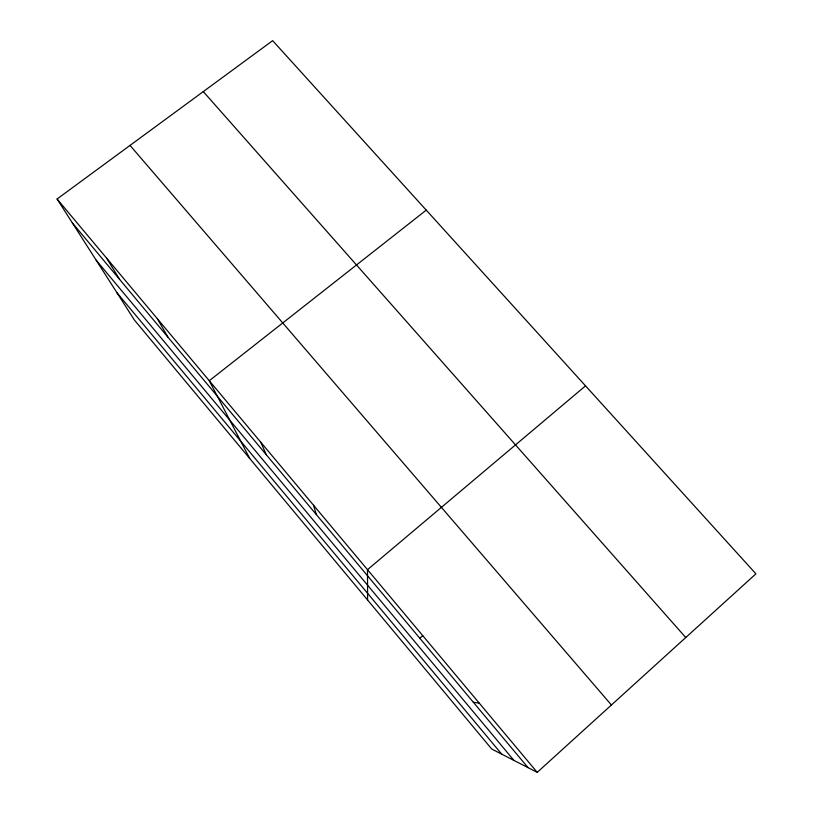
<?xml version="1.0" encoding="UTF-8"?>
<svg xmlns="http://www.w3.org/2000/svg" width="813" height="813" viewBox="0 0 813 813"><rect width="100%" height="100%" fill="white"/><g stroke="black" fill="none" stroke-linecap="round" stroke-linejoin="round"><path stroke-width="1.22" d="M419.833 638.286L422.74 635.634M537.23 772.35L755.917 573.836L272.64 40.65L57.083 199.002L134.358 319.987L491.702 749.017L537.23 772.35L57.083 199.002M585.533 385.86L367.506 569.679L367.588 599.994M426.256 210.12L209.276 380.738L249.723 458.491M473.318 702.229L479.304 703.174M203.291 91.595L685.755 637.524M130.029 145.415L611.427 704.993M72.367 222.925L528.033 767.635M96.168 260.19L513.897 760.389M116.991 292.792L501.723 754.149M106.666 258.199L119.643 279.438M157.376 318.767L167.956 337.192M260.821 442.282L266.308 454.772M313.544 505.239L316.359 514.599"/></g></svg>
